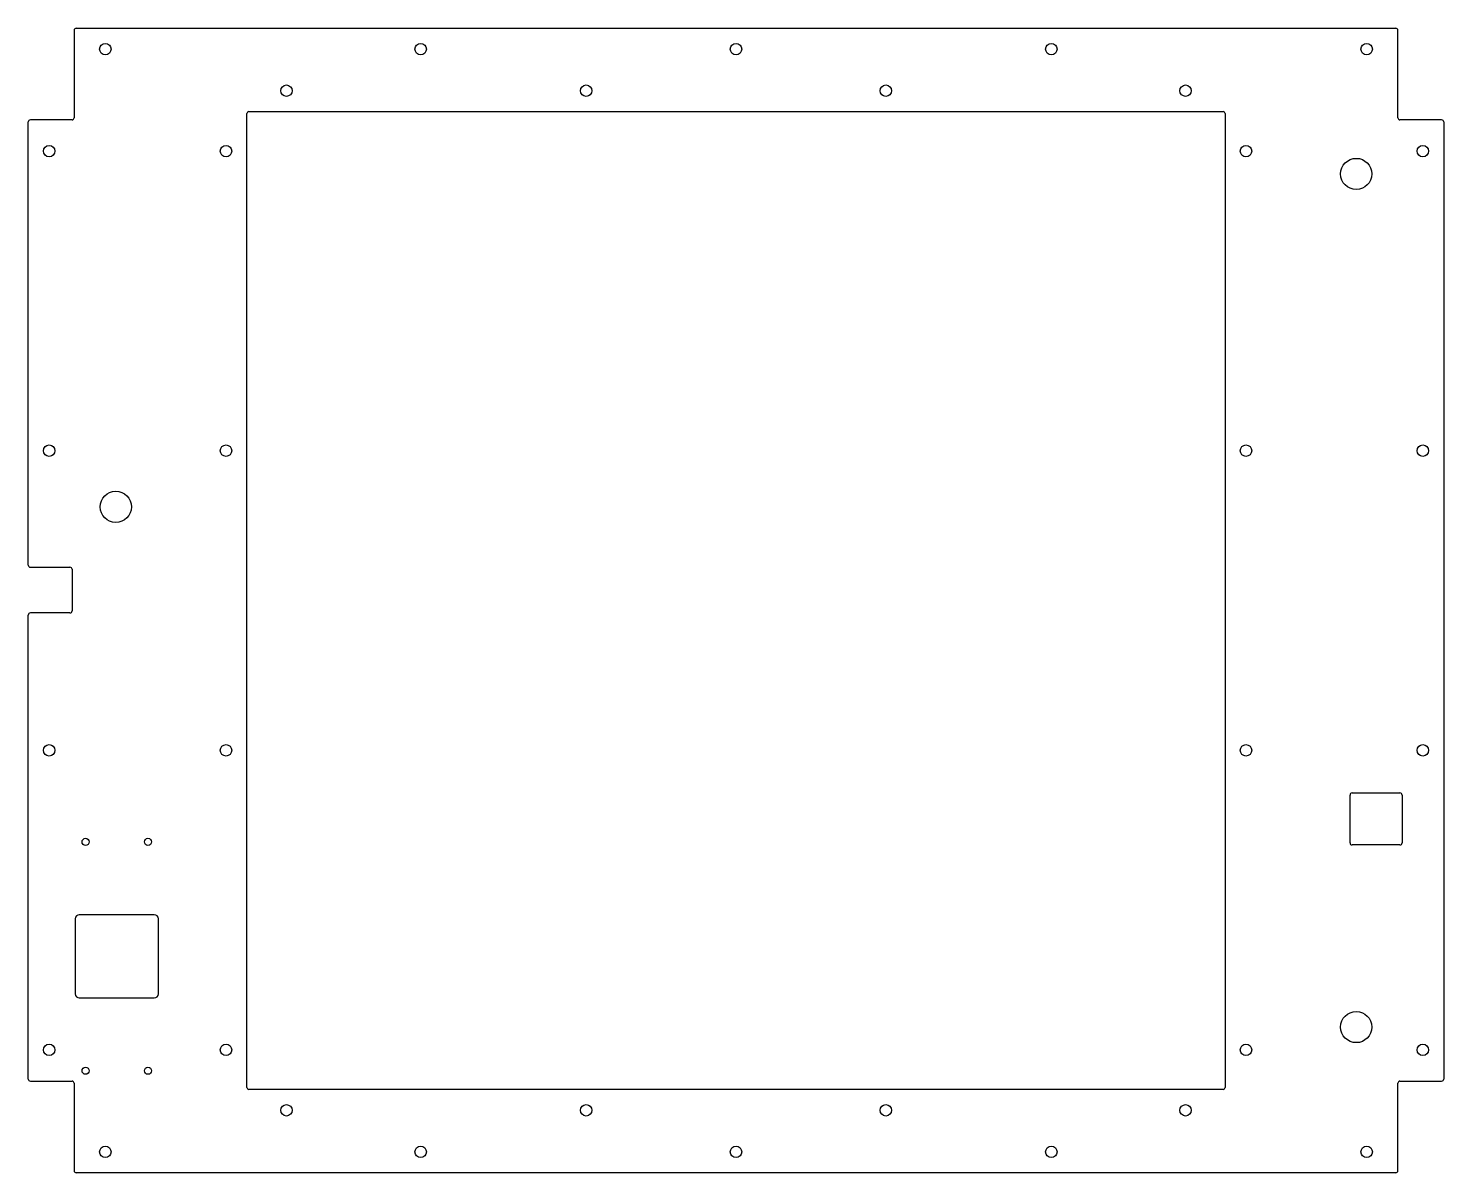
# Model space of a CAD drawing. Header units: millimetres. Extents: x -340 to 340, y -275 to 275.
import ezdxf

# ---------------------------------------------------------------- set-up
doc = ezdxf.new("R2010")
doc.units = ezdxf.units.MM

msp = doc.modelspace()

# ---------------------------------------------------------------- linework, layer by layer
at = {"color": 7, "linetype": 'Continuous', "lineweight": 25}
for p, q in [((-318, 274), (-318, 232)), ((-317, 275), (317, 275)), ((318, 232), (318, 274)), ((-235, -234), (-235, 234)), ((-234, 235), (234, 235)), ((235, 234), (235, -234)), ((-340, 17), (-340, 230)), ((-319, 231), (-339, 231)), ((339, 231), (319, 231)), ((340, 230), (340, -230)), ((-339, 16), (-320, 16)), ((-319, 15), (-319, -5)), ((-320, -6), (-339, -6)), ((-340, -230), (-340, -7)), ((295, -116.5), (295, -93.5)), ((296, -92.5), (319, -92.5)), ((320, -93.5), (320, -116.5)), ((319, -117.5), (296, -117.5)), ((-317.5, -153), (-317.5, -189)), ((-279.5, -151), (-315.5, -151)), ((-277.5, -189), (-277.5, -153)), ((-315.5, -191), (-279.5, -191)), ((-339, -231), (-319, -231)), ((319, -231), (339, -231)), ((-318, -232), (-318, -274)), ((234, -235), (-234, -235)), ((318, -274), (318, -232)), ((317, -275), (-317, -275))]:
    msp.add_line(p, q, dxfattribs=at)
for centre, radius in [((-303, 265), 2.75), ((-151.5, 265), 2.75), ((0, 265), 2.75), ((151.5, 265), 2.75), ((303, 265), 2.75), ((-216, 245), 2.75), ((-72, 245), 2.75), ((72, 245), 2.75), ((216, 245), 2.75), ((-330, 216), 2.75), ((-245, 216), 2.75), ((245, 216), 2.75), ((330, 216), 2.75), ((298, 205), 7.5), ((-330, 72), 2.75), ((-245, 72), 2.75), ((245, 72), 2.75), ((330, 72), 2.75), ((-298, 45), 7.5), ((-330, -72), 2.75), ((-245, -72), 2.75), ((245, -72), 2.75), ((330, -72), 2.75), ((-312.5, -116), 1.7), ((-282.5, -116), 1.7), ((298, -205), 7.5), ((-330, -216), 2.75), ((-245, -216), 2.75), ((245, -216), 2.75), ((330, -216), 2.75), ((-312.5, -226), 1.7), ((-282.5, -226), 1.7), ((-216, -245), 2.75), ((-72, -245), 2.75), ((72, -245), 2.75), ((216, -245), 2.75), ((-303, -265), 2.75), ((-151.5, -265), 2.75), ((0, -265), 2.75), ((151.5, -265), 2.75), ((303, -265), 2.75)]:
    msp.add_circle(centre, radius, dxfattribs=at)
for centre, radius, start, end in [((-317, 274), 1, 90, 180), ((317, 274), 1, 360, 90), ((-319, 232), 1, 270, 360), ((-234, 234), 1, 90, 180), ((234, 234), 1, 0, 90), ((319, 232), 1, 180, 270), ((-339, 230), 1, 90, 180), ((339, 230), 1, 360, 90), ((-339, 17), 1, 180, 270), ((-320, 15), 1, 0, 90), ((-339, -7), 1, 90, 180), ((-320, -5), 1, 270, 360), ((296, -93.5), 1, 90, 180), ((319, -93.5), 1, 0, 90), ((296, -116.5), 1, 180, 270), ((319, -116.5), 1, 270, 0), ((-315.5, -153), 2, 90, 180), ((-279.5, -153), 2, 0, 90), ((-315.5, -189), 2, 180, 270), ((-279.5, -189), 2, 270, 0), ((-339, -230), 1, 180, 270), ((-319, -232), 1, 0, 90), ((319, -232), 1, 90, 180), ((339, -230), 1, 270, 0), ((-234, -234), 1, 180, 270), ((234, -234), 1, 270, 0), ((-317, -274), 1, 180, 270), ((317, -274), 1, 270, 0)]:
    msp.add_arc(centre, radius, start, end, dxfattribs=at)

doc.saveas('drawing.dxf')
